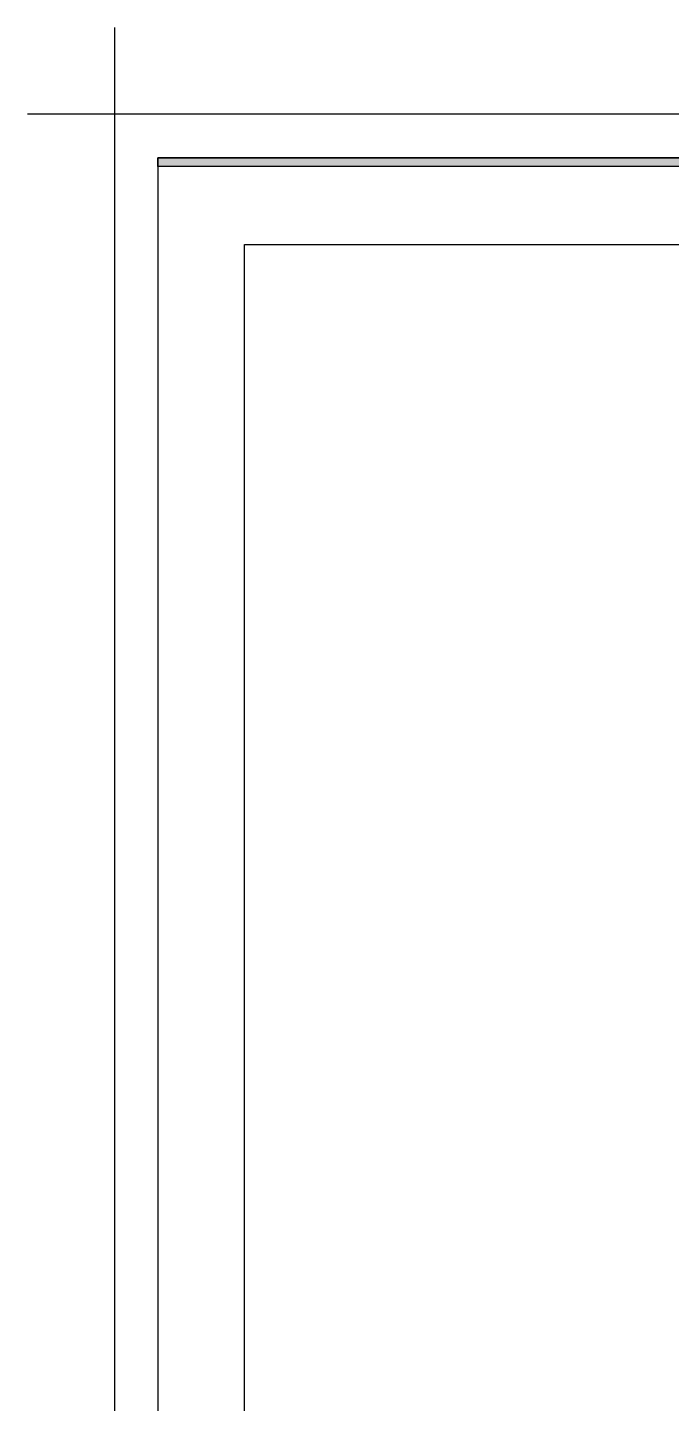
# Model space of a CAD drawing. Extents: x 11551484 to 2613213153046, y -2602833546311 to 14142.
# Drawn here: x 11551484 to 11557416, y -14419389 to -14406709 of the extents above; entities that cross this region are included whole.
import ezdxf
from ezdxf.enums import TextEntityAlignment as Align

# ---------------------------------------------------------------- set-up
doc = ezdxf.new("R2010")
doc.units = 0
doc.header["$LTSCALE"] = 1000
doc.header["$MEASUREMENT"] = 0
doc.layers.get('DEFPOINTS').update_dxf_attribs({"linetype": 'CONTINUOUS'})
doc.layers.add('F-SYM', color=7, linetype='CONTINUOUS')
doc.layers.add('FORM(YOURNAME)-11', color=1, linetype='CONTINUOUS')
doc.styles.add('YOURNAME', font='HY울릉도M.TTF')

# ---------------------------------------------------------------- blocks, each defined once
blk = doc.blocks.new('FORM-PLAN')
at = {"layer": 'FORM(YOURNAME)-11'}
h = blk.add_hatch(color=256, dxfattribs=at)
h.dxf.hatch_style = 1
h.paths.add_polyline_path([(-71444, 55115), (10556, 55115), (10556, 54915), (-71444, 54915)])
h.paths.add_polyline_path([(-71444, -2085), (10556, -2085), (10556, -2285), (-71444, -2285)])
at = {"layer": 'DEFPOINTS', "color": 1}
blk.add_lwpolyline([(-72444, 58115), (-72444, 56115), (-74444, 56115)], dxfattribs=at)
at = {"layer": 'DEFPOINTS', "color": 158}
blk.add_lwpolyline([(-71444, -2285), (10556, -2285), (10556, 55115), (-71444, 55115)], close=True, dxfattribs=at)
at = {"layer": 'DEFPOINTS'}
blk.add_lwpolyline([(-69444, 53115), (-64, 53115), (-64, 1215), (-69444, 1215)], close=True, dxfattribs=at)
at = {"layer": 'FORM(YOURNAME)-11', "color": 250}
blk.add_lwpolyline([(-72444, -3285), (11556, -3285), (11556, 56115), (-72444, 56115)], close=True, dxfattribs=at)
at = {"layer": 'FORM(YOURNAME)-11'}
blk.add_lwpolyline([(-71444, 55115), (10556, 55115), (10556, 54915), (-71444, 54915)], close=True, dxfattribs=at)
at = {"layer": 'FORM(YOURNAME)-11', "color": 3, "style": 'YOURNAME'}
for tag, height, p in [('1', 451, (9905, 18188)), ('2', 451, (9905, 17544)), ('3', 451, (9905, 16257)), ('4', 451, (9905, 14326)), ('5', 515, (9905, 12009)), ('6', 515, (9905, 9757)), ('7', 515, (9905, 7504)), ('8', 515, (9905, 5252)), ('9', 515, (9905, 2999)), ('10', 515, (5655, 811)), ('11', 515, (9905, 747)), ('12', 515, (5655, -1441)), ('13', 515, (9905, -1441))]:
    blk.add_attdef(tag, text='', height=height, dxfattribs=at).set_placement(p, align=Align.MIDDLE_RIGHT)

msp = doc.modelspace()

# ---------------------------------------------------------------- block references
at = {"layer": 'F-SYM', "xscale": 0.4, "yscale": 0.4, "zscale": 0.4}
msp.add_blockref('FORM-PLAN', (11581261, -14429955), dxfattribs=at)

doc.saveas('drawing.dxf')
